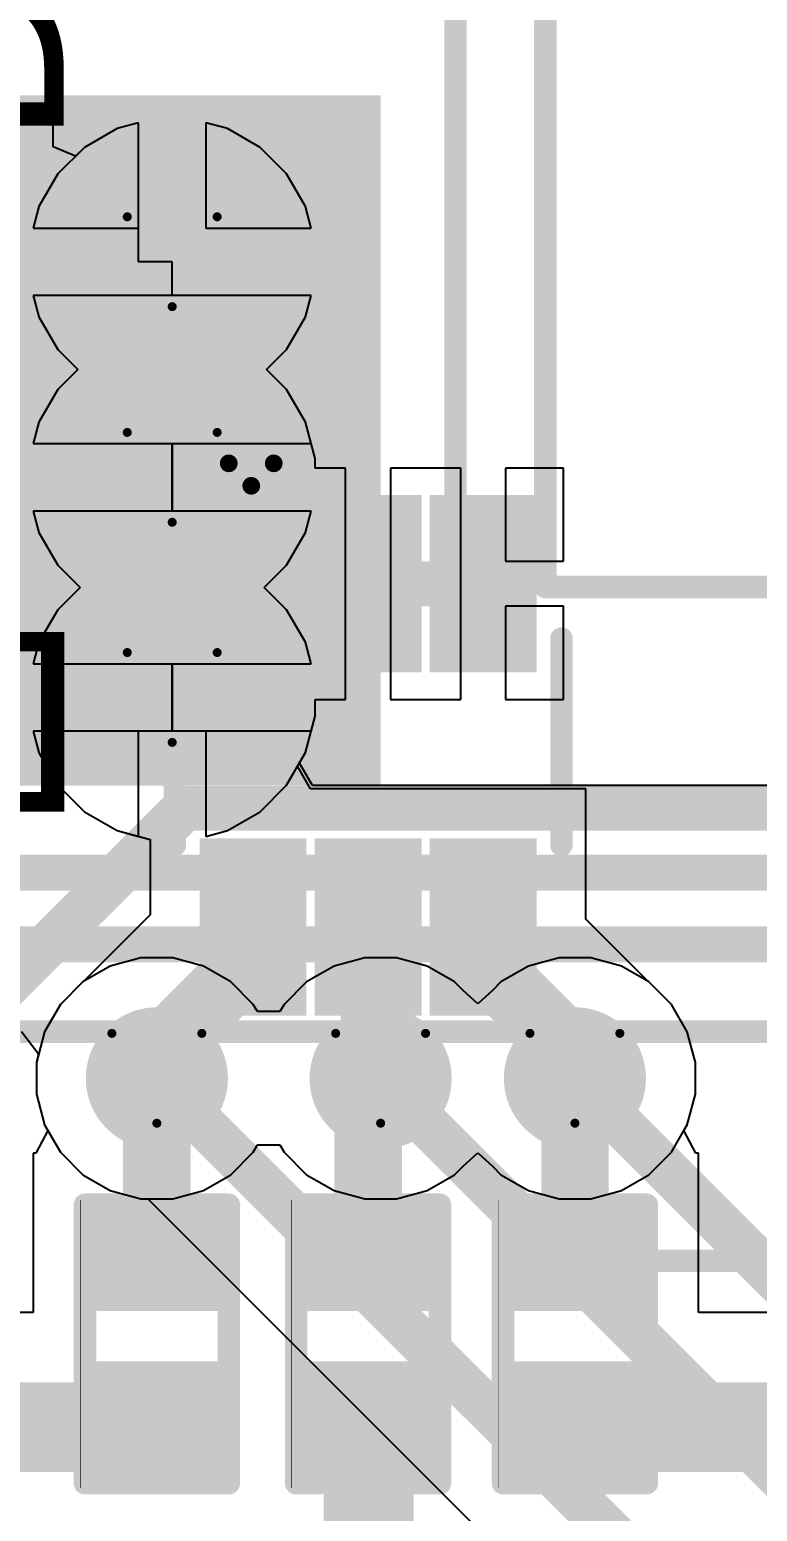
# Model space of a CAD drawing. Header units: inches. Extents: x -21 to 276, y -5 to 220.
# Drawn here: x 31.66 to 35.77, y 5.02 to 13.4 of the extents above; entities that cross this region are included whole.
import ezdxf

# ---------------------------------------------------------------- set-up
doc = ezdxf.new("R2010")
doc.units = ezdxf.units.IN
for name, color, linetype in [('Bottom Layer', 5, 'Continuous'), ('Bottom Overlay', 54, 'Continuous'), ('Bottom Paste', 16, 'Continuous'), ('Bottom Solder', 6, 'Continuous'), ('Drill Drawing', 1, 'Continuous'), ('Ground', 16, 'Continuous'), ('Power + Signal', 76, 'Continuous'), ('Top Layer', 1, 'Continuous'), ('Top Overlay', 2, 'Continuous'), ('Top Solder', 216, 'Continuous'), ('Via Holes', 16, 'Continuous')]:
    doc.layers.add(name, color=color, linetype=linetype)
doc.styles.add('Arial', font='', dxfattribs={"height": 0.2})
doc.styles.get('Arial').set_extended_font_data('Arial')

# ---------------------------------------------------------------- blocks, each defined once
blk = doc.blocks.new('SOT_363_B_19')
at = {"layer": 'Bottom Layer'}
for points in [[(-1.37, 0.45), (-1.37, 0.85), (-0.57, 0.85), (-0.57, 0.45)], [(0.57, 0.45), (0.57, 0.85), (1.37, 0.85), (1.37, 0.45)], [(-1.37, -0.2), (-1.37, 0.2), (-0.57, 0.2), (-0.57, -0.2)], [(0.57, -0.2), (0.57, 0.2), (1.37, 0.2), (1.37, -0.2)], [(-1.37, -0.85), (-1.37, -0.45), (-0.57, -0.45), (-0.57, -0.85)], [(0.57, -0.85), (0.57, -0.45), (1.37, -0.45), (1.37, -0.85)]]:
    blk.add_hatch(color=5, dxfattribs=at).paths.add_polyline_path(points)
at = {"layer": 'Bottom Paste'}
for points in [[(-1.37, 0.45), (-1.37, 0.85), (-0.57, 0.85), (-0.57, 0.45)], [(0.57, 0.45), (0.57, 0.85), (1.37, 0.85), (1.37, 0.45)], [(-1.37, -0.2), (-1.37, 0.2), (-0.57, 0.2), (-0.57, -0.2)], [(0.57, -0.2), (0.57, 0.2), (1.37, 0.2), (1.37, -0.2)], [(-1.37, -0.85), (-1.37, -0.45), (-0.57, -0.45), (-0.57, -0.85)], [(0.57, -0.85), (0.57, -0.45), (1.37, -0.45), (1.37, -0.85)]]:
    blk.add_hatch(color=16, dxfattribs=at).paths.add_polyline_path(points)
at = {"layer": 'Bottom Solder'}
for points in [[(-1.4716, 0.3484), (-1.4716, 0.9516), (-0.4684, 0.9516), (-0.4684, 0.3484)], [(0.4684, 0.3484), (0.4684, 0.9516), (1.4716, 0.9516), (1.4716, 0.3484)], [(-1.4716, -0.3016), (-1.4716, 0.3016), (-0.4684, 0.3016), (-0.4684, -0.3016)], [(0.4684, -0.3016), (0.4684, 0.3016), (1.4716, 0.3016), (1.4716, -0.3016)], [(-1.4716, -0.9516), (-1.4716, -0.3484), (-0.4684, -0.3484), (-0.4684, -0.9516)], [(0.4684, -0.9516), (0.4684, -0.3484), (1.4716, -0.3484), (1.4716, -0.9516)]]:
    blk.add_hatch(color=6, dxfattribs=at).paths.add_polyline_path(points)
at = {"layer": 'Bottom Overlay'}
for points in [[(0.508, 1.0922, 0.127, 0.127, 0), (-0.6604, 1.0922, 0.127, 0.127, 0)], [(-1.651, -0.7874, 0.1, 0.1, 0), (-1.651, -0.5334, 0.1, 0.1, 0)], [(-1.524, -0.6604, 0.1, 0.1, 0), (-1.651, -0.5334, 0.1, 0.1, 0)], [(-1.651, -0.7874, 0.1, 0.1, 0), (-1.524, -0.6604, 0.1, 0.1, 0)], [(0.508, -1.0922, 0.127, 0.127, 0), (-0.6604, -1.0922, 0.127, 0.127, 0)]]:
    blk.add_lwpolyline(points, format="xyseb", dxfattribs=at)
for points in [[(-0.6921, 1.0922, 0.0635, 0.0635, 1), (-0.6287, 1.0922, 0.0635, 0.0635, 1)], [(0.4763, 1.0922, 0.0635, 0.0635, 1), (0.5398, 1.0922, 0.0635, 0.0635, 1)], [(-1.676, -0.5334, 0.05, 0.05, 1), (-1.626, -0.5334, 0.05, 0.05, 1)], [(-1.676, -0.5334, 0.05, 0.05, 1), (-1.626, -0.5334, 0.05, 0.05, 1)], [(-1.549, -0.6604, 0.05, 0.05, 1), (-1.499, -0.6604, 0.05, 0.05, 1)], [(-1.549, -0.6604, 0.05, 0.05, 1), (-1.499, -0.6604, 0.05, 0.05, 1)], [(-1.676, -0.7874, 0.05, 0.05, 1), (-1.626, -0.7874, 0.05, 0.05, 1)], [(-1.676, -0.7874, 0.05, 0.05, 1), (-1.626, -0.7874, 0.05, 0.05, 1)], [(-0.6921, -1.0922, 0.0635, 0.0635, 1), (-0.6287, -1.0922, 0.0635, 0.0635, 1)], [(0.4763, -1.0922, 0.0635, 0.0635, 1), (0.5398, -1.0922, 0.0635, 0.0635, 1)]]:
    blk.add_lwpolyline(points, format="xyseb", close=True, dxfattribs=at)
blk = doc.blocks.new('R___0402_B_96')
at = {"layer": 'Bottom Layer'}
for points in [[(-0.1524, 0.3175), (-0.1524, -0.3175), (-0.7874, -0.3175), (-0.7874, 0.3175)], [(0.6985, 0.3175), (0.6985, -0.3175), (0.2413, -0.3175), (0.2413, 0.3175)]]:
    blk.add_hatch(color=5, dxfattribs=at).paths.add_polyline_path(points)
at = {"layer": 'Bottom Paste'}
for points in [[(-0.1524, 0.3175), (-0.1524, -0.3175), (-0.7874, -0.3175), (-0.7874, 0.3175)], [(0.6985, 0.3175), (0.6985, -0.3175), (0.2413, -0.3175), (0.2413, 0.3175)]]:
    blk.add_hatch(color=16, dxfattribs=at).paths.add_polyline_path(points)
at = {"layer": 'Bottom Solder'}
for points in [[(-0.0974, 0.3725), (-0.0974, -0.3725), (-0.8424, -0.3725), (-0.8424, 0.3725)], [(0.7535, 0.3725), (0.7535, -0.3725), (0.1863, -0.3725), (0.1863, 0.3725)]]:
    blk.add_hatch(color=6, dxfattribs=at).paths.add_polyline_path(points)
at = {"layer": 'Bottom Overlay'}
for points in [[(-0.7874, 0.4064, 0.127, 0.127, 0), (0.7874, 0.4064, 0.127, 0.127, 0)], [(-0.7874, 0.4064, 0.127, 0.127, 0), (-0.7874, -0.4064, 0.127, 0.127, 0)], [(-0.8128, 0.4318, 0.00323, 0.00323, 0), (0.8128, 0.4318, 0.00323, 0.00323, 0)], [(0.7874, 0.4064, 0.127, 0.127, 0), (0.7874, -0.4064, 0.127, 0.127, 0)], [(-0.7874, -0.4064, 0.127, 0.127, 0), (0.7874, -0.4064, 0.127, 0.127, 0)]]:
    blk.add_lwpolyline(points, format="xyseb", dxfattribs=at)
for points in [[(-0.8191, 0.4064, 0.0635, 0.0635, 1), (-0.7556, 0.4064, 0.0635, 0.0635, 1)], [(-0.8191, 0.4064, 0.0635, 0.0635, 1), (-0.7556, 0.4064, 0.0635, 0.0635, 1)], [(-0.8136, 0.4318, 0.00161, 0.00161, 1), (-0.812, 0.4318, 0.00161, 0.00161, 1)], [(0.7556, 0.4064, 0.0635, 0.0635, 1), (0.8191, 0.4064, 0.0635, 0.0635, 1)], [(0.7556, 0.4064, 0.0635, 0.0635, 1), (0.8191, 0.4064, 0.0635, 0.0635, 1)], [(0.812, 0.4318, 0.00161, 0.00161, 1), (0.8136, 0.4318, 0.00161, 0.00161, 1)], [(-0.8191, -0.4064, 0.0635, 0.0635, 1), (-0.7556, -0.4064, 0.0635, 0.0635, 1)], [(-0.8191, -0.4064, 0.0635, 0.0635, 1), (-0.7556, -0.4064, 0.0635, 0.0635, 1)], [(0.7556, -0.4064, 0.0635, 0.0635, 1), (0.8191, -0.4064, 0.0635, 0.0635, 1)], [(0.7556, -0.4064, 0.0635, 0.0635, 1), (0.8191, -0.4064, 0.0635, 0.0635, 1)]]:
    blk.add_lwpolyline(points, format="xyseb", close=True, dxfattribs=at)
blk = doc.blocks.new('R___0402_B_98')
at = {"layer": 'Bottom Layer'}
for points in [[(-0.1524, 0.3175), (-0.1524, -0.3175), (-0.7874, -0.3175), (-0.7874, 0.3175)], [(0.6985, 0.3175), (0.6985, -0.3175), (0.2413, -0.3175), (0.2413, 0.3175)]]:
    blk.add_hatch(color=5, dxfattribs=at).paths.add_polyline_path(points)
at = {"layer": 'Bottom Paste'}
for points in [[(-0.1524, 0.3175), (-0.1524, -0.3175), (-0.7874, -0.3175), (-0.7874, 0.3175)], [(0.6985, 0.3175), (0.6985, -0.3175), (0.2413, -0.3175), (0.2413, 0.3175)]]:
    blk.add_hatch(color=16, dxfattribs=at).paths.add_polyline_path(points)
at = {"layer": 'Bottom Solder'}
for points in [[(-0.0974, 0.3725), (-0.0974, -0.3725), (-0.8424, -0.3725), (-0.8424, 0.3725)], [(0.7535, 0.3725), (0.7535, -0.3725), (0.1863, -0.3725), (0.1863, 0.3725)]]:
    blk.add_hatch(color=6, dxfattribs=at).paths.add_polyline_path(points)
at = {"layer": 'Bottom Overlay'}
for points in [[(-0.7874, 0.4064, 0.127, 0.127, 0), (0.7874, 0.4064, 0.127, 0.127, 0)], [(-0.7874, 0.4064, 0.127, 0.127, 0), (-0.7874, -0.4064, 0.127, 0.127, 0)], [(-0.8128, 0.4318, 0.00323, 0.00323, 0), (0.8128, 0.4318, 0.00323, 0.00323, 0)], [(0.7874, 0.4064, 0.127, 0.127, 0), (0.7874, -0.4064, 0.127, 0.127, 0)], [(-0.7874, -0.4064, 0.127, 0.127, 0), (0.7874, -0.4064, 0.127, 0.127, 0)]]:
    blk.add_lwpolyline(points, format="xyseb", dxfattribs=at)
for points in [[(-0.8191, 0.4064, 0.0635, 0.0635, 1), (-0.7556, 0.4064, 0.0635, 0.0635, 1)], [(-0.8191, 0.4064, 0.0635, 0.0635, 1), (-0.7556, 0.4064, 0.0635, 0.0635, 1)], [(-0.8136, 0.4318, 0.00161, 0.00161, 1), (-0.812, 0.4318, 0.00161, 0.00161, 1)], [(0.7556, 0.4064, 0.0635, 0.0635, 1), (0.8191, 0.4064, 0.0635, 0.0635, 1)], [(0.7556, 0.4064, 0.0635, 0.0635, 1), (0.8191, 0.4064, 0.0635, 0.0635, 1)], [(0.812, 0.4318, 0.00161, 0.00161, 1), (0.8136, 0.4318, 0.00161, 0.00161, 1)], [(-0.8191, -0.4064, 0.0635, 0.0635, 1), (-0.7556, -0.4064, 0.0635, 0.0635, 1)], [(-0.8191, -0.4064, 0.0635, 0.0635, 1), (-0.7556, -0.4064, 0.0635, 0.0635, 1)], [(0.7556, -0.4064, 0.0635, 0.0635, 1), (0.8191, -0.4064, 0.0635, 0.0635, 1)], [(0.7556, -0.4064, 0.0635, 0.0635, 1), (0.8191, -0.4064, 0.0635, 0.0635, 1)]]:
    blk.add_lwpolyline(points, format="xyseb", close=True, dxfattribs=at)
blk = doc.blocks.new('R___0402_B_100')
at = {"layer": 'Bottom Layer'}
for points in [[(-0.1524, 0.3175), (-0.1524, -0.3175), (-0.7874, -0.3175), (-0.7874, 0.3175)], [(0.6985, 0.3175), (0.6985, -0.3175), (0.2413, -0.3175), (0.2413, 0.3175)]]:
    blk.add_hatch(color=5, dxfattribs=at).paths.add_polyline_path(points)
at = {"layer": 'Bottom Paste'}
for points in [[(-0.1524, 0.3175), (-0.1524, -0.3175), (-0.7874, -0.3175), (-0.7874, 0.3175)], [(0.6985, 0.3175), (0.6985, -0.3175), (0.2413, -0.3175), (0.2413, 0.3175)]]:
    blk.add_hatch(color=16, dxfattribs=at).paths.add_polyline_path(points)
at = {"layer": 'Bottom Solder'}
for points in [[(-0.0974, 0.3725), (-0.0974, -0.3725), (-0.8424, -0.3725), (-0.8424, 0.3725)], [(0.7535, 0.3725), (0.7535, -0.3725), (0.1863, -0.3725), (0.1863, 0.3725)]]:
    blk.add_hatch(color=6, dxfattribs=at).paths.add_polyline_path(points)
at = {"layer": 'Bottom Overlay'}
for points in [[(-0.7874, 0.4064, 0.127, 0.127, 0), (0.7874, 0.4064, 0.127, 0.127, 0)], [(-0.7874, 0.4064, 0.127, 0.127, 0), (-0.7874, -0.4064, 0.127, 0.127, 0)], [(-0.8128, 0.4318, 0.00323, 0.00323, 0), (0.8128, 0.4318, 0.00323, 0.00323, 0)], [(0.7874, 0.4064, 0.127, 0.127, 0), (0.7874, -0.4064, 0.127, 0.127, 0)], [(-0.7874, -0.4064, 0.127, 0.127, 0), (0.7874, -0.4064, 0.127, 0.127, 0)]]:
    blk.add_lwpolyline(points, format="xyseb", dxfattribs=at)
for points in [[(-0.8191, 0.4064, 0.0635, 0.0635, 1), (-0.7556, 0.4064, 0.0635, 0.0635, 1)], [(-0.8191, 0.4064, 0.0635, 0.0635, 1), (-0.7556, 0.4064, 0.0635, 0.0635, 1)], [(-0.8136, 0.4318, 0.00161, 0.00161, 1), (-0.812, 0.4318, 0.00161, 0.00161, 1)], [(0.7556, 0.4064, 0.0635, 0.0635, 1), (0.8191, 0.4064, 0.0635, 0.0635, 1)], [(0.7556, 0.4064, 0.0635, 0.0635, 1), (0.8191, 0.4064, 0.0635, 0.0635, 1)], [(0.812, 0.4318, 0.00161, 0.00161, 1), (0.8136, 0.4318, 0.00161, 0.00161, 1)], [(-0.8191, -0.4064, 0.0635, 0.0635, 1), (-0.7556, -0.4064, 0.0635, 0.0635, 1)], [(-0.8191, -0.4064, 0.0635, 0.0635, 1), (-0.7556, -0.4064, 0.0635, 0.0635, 1)], [(0.7556, -0.4064, 0.0635, 0.0635, 1), (0.8191, -0.4064, 0.0635, 0.0635, 1)], [(0.7556, -0.4064, 0.0635, 0.0635, 1), (0.8191, -0.4064, 0.0635, 0.0635, 1)]]:
    blk.add_lwpolyline(points, format="xyseb", close=True, dxfattribs=at)
blk = doc.blocks.new('DB128L_5_08_3P_BK_S_139')
at = {"layer": 'Top Overlay'}
blk.add_lwpolyline([(-7.6708, 5.1308, 0.127, 0.127, 0), (7.6708, 5.1308, 0.127, 0.127, 0)], format="xyseb", dxfattribs=at)
blk = doc.blocks.new('RVT1H680M0607_216')
at = {"layer": 'Top Overlay'}
for points in [[(3.3452, -3.3274, 0.127, 0.127, 0), (3.3452, -1.1684, 0.127, 0.127, 0)], [(3.3452, -3.3274, 0.127, 0.127, 0), (-1.811, -3.3274, 0.127, 0.127, 0)]]:
    blk.add_lwpolyline(points, format="xyseb", dxfattribs=at)
blk.add_lwpolyline([(3.3135, -3.3274, 0.0635, 0.0635, 1), (3.377, -3.3274, 0.0635, 0.0635, 1)], format="xyseb", close=True, dxfattribs=at)
blk.add_lwpolyline([(3.3135, -3.3274, 0.0635, 0.0635, 1), (3.377, -3.3274, 0.0635, 0.0635, 1)], format="xyseb", close=True, dxfattribs=at)
blk = doc.blocks.new('RVT1H680M0607_217')
at = {"layer": 'Top Overlay'}
for points in [[(3.3452, 3.3274, 0.127, 0.127, 0), (-1.811, 3.3274, 0.127, 0.127, 0)], [(3.3452, 1.1684, 0.127, 0.127, 0), (3.3452, 3.3274, 0.127, 0.127, 0)]]:
    blk.add_lwpolyline(points, format="xyseb", dxfattribs=at)
for points in [[(3.3135, 3.3274, 0.0635, 0.0635, 1), (3.377, 3.3274, 0.0635, 0.0635, 1)], [(3.3135, 3.3274, 0.0635, 0.0635, 1), (3.377, 3.3274, 0.0635, 0.0635, 1)], [(3.3135, 1.1684, 0.0635, 0.0635, 1), (3.377, 1.1684, 0.0635, 0.0635, 1)]]:
    blk.add_lwpolyline(points, format="xyseb", close=True, dxfattribs=at)

msp = doc.modelspace()

# ---------------------------------------------------------------- hatches: boundary and pattern name
at = {"layer": 'Bottom Layer'}
h = msp.add_hatch(color=5, dxfattribs=at)
edge = h.paths.add_edge_path()
edge.add_arc((32.4648, 12.0898), 0.3, 0, 360)
h = msp.add_hatch(color=5, dxfattribs=at)
edge = h.paths.add_edge_path()
edge.add_arc((32.4648, 10.8706), 0.3, 0, 360)
h = msp.add_hatch(color=5, dxfattribs=at)
edge = h.paths.add_edge_path()
edge.add_arc((32.4648, 9.626), 0.3, 0, 360)
h = msp.add_hatch(color=5, dxfattribs=at)
edge = h.paths.add_edge_path()
edge.add_arc((32.378, 7.4727), 0.3, 0, 360)
h = msp.add_hatch(color=5, dxfattribs=at)
edge = h.paths.add_edge_path()
edge.add_arc((33.6424, 7.4727), 0.3, 0, 360)
h = msp.add_hatch(color=5, dxfattribs=at)
edge = h.paths.add_edge_path()
edge.add_arc((34.7402, 7.4727), 0.3, 0, 360)
at = {"layer": 'Bottom Solder'}
h = msp.add_hatch(color=6, dxfattribs=at)
edge = h.paths.add_edge_path()
edge.add_arc((32.4648, 12.0898), 0.4016, 0, 360)
h = msp.add_hatch(color=6, dxfattribs=at)
edge = h.paths.add_edge_path()
edge.add_arc((32.4648, 10.8706), 0.4016, 0, 360)
h = msp.add_hatch(color=6, dxfattribs=at)
edge = h.paths.add_edge_path()
edge.add_arc((32.4648, 9.626), 0.4016, 0, 360)
h = msp.add_hatch(color=6, dxfattribs=at)
edge = h.paths.add_edge_path()
edge.add_arc((32.378, 7.4727), 0.4016, 0, 360)
h = msp.add_hatch(color=6, dxfattribs=at)
edge = h.paths.add_edge_path()
edge.add_arc((33.6424, 7.4727), 0.4016, 0, 360)
h = msp.add_hatch(color=6, dxfattribs=at)
edge = h.paths.add_edge_path()
edge.add_arc((34.7402, 7.4727), 0.4016, 0, 360)
at = {"layer": 'Ground'}
h = msp.add_hatch(color=16, dxfattribs=at)
edge = h.paths.add_edge_path()
edge.add_arc((32.4648, 12.0898), 0.3, 0, 360)
h = msp.add_hatch(color=16, dxfattribs=at)
edge = h.paths.add_edge_path()
edge.add_arc((32.4648, 10.8706), 0.3, 0, 360)
h = msp.add_hatch(color=16, dxfattribs=at)
edge = h.paths.add_edge_path()
edge.add_arc((32.4648, 9.626), 0.3, 0, 360)
h = msp.add_hatch(color=16, dxfattribs=at)
edge = h.paths.add_edge_path()
edge.add_arc((32.378, 7.4727), 0.3, 0, 360)
h = msp.add_hatch(color=16, dxfattribs=at)
edge = h.paths.add_edge_path()
edge.add_arc((33.6424, 7.4727), 0.3, 0, 360)
h = msp.add_hatch(color=16, dxfattribs=at)
edge = h.paths.add_edge_path()
edge.add_arc((34.7402, 7.4727), 0.3, 0, 360)
at = {"layer": 'Power + Signal'}
h = msp.add_hatch(color=76, dxfattribs=at)
edge = h.paths.add_edge_path()
edge.add_arc((32.4648, 12.0898), 0.3, 0, 360)
h = msp.add_hatch(color=76, dxfattribs=at)
edge = h.paths.add_edge_path()
edge.add_arc((32.4648, 10.8706), 0.3, 0, 360)
h = msp.add_hatch(color=76, dxfattribs=at)
edge = h.paths.add_edge_path()
edge.add_arc((32.4648, 9.626), 0.3, 0, 360)
h = msp.add_hatch(color=76, dxfattribs=at)
edge = h.paths.add_edge_path()
edge.add_arc((32.378, 7.4727), 0.3, 0, 360)
h = msp.add_hatch(color=76, dxfattribs=at)
edge = h.paths.add_edge_path()
edge.add_arc((33.6424, 7.4727), 0.3, 0, 360)
h = msp.add_hatch(color=76, dxfattribs=at)
edge = h.paths.add_edge_path()
edge.add_arc((34.7402, 7.4727), 0.3, 0, 360)
at = {"layer": 'Top Layer'}
msp.add_hatch(color=1, dxfattribs=at).paths.add_polyline_path([(29.21, 9.1281), (33.6424, 9.1281), (33.6424, 13.0302), (29.21, 13.0302)])
h = msp.add_hatch(color=1, dxfattribs=at)
edge = h.paths.add_edge_path()
edge.add_arc((32.4648, 12.0898), 0.3, 0, 360)
h = msp.add_hatch(color=1, dxfattribs=at)
edge = h.paths.add_edge_path()
edge.add_arc((32.4648, 10.8706), 0.3, 0, 360)
h = msp.add_hatch(color=1, dxfattribs=at)
edge = h.paths.add_edge_path()
edge.add_arc((32.4648, 9.626), 0.3, 0, 360)
h = msp.add_hatch(color=1, dxfattribs=at)
edge = h.paths.add_edge_path()
edge.add_arc((32.378, 7.4727), 0.3, 0, 360)
h = msp.add_hatch(color=1, dxfattribs=at)
edge = h.paths.add_edge_path()
edge.add_arc((33.6424, 7.4727), 0.3, 0, 360)
h = msp.add_hatch(color=1, dxfattribs=at)
edge = h.paths.add_edge_path()
edge.add_arc((34.7402, 7.4727), 0.3, 0, 360)
at = {"layer": 'Top Solder'}
h = msp.add_hatch(color=216, dxfattribs=at)
edge = h.paths.add_edge_path()
edge.add_arc((32.4648, 12.0898), 0.4016, 0, 360)
h = msp.add_hatch(color=216, dxfattribs=at)
edge = h.paths.add_edge_path()
edge.add_arc((32.4648, 10.8706), 0.4016, 0, 360)
h = msp.add_hatch(color=216, dxfattribs=at)
edge = h.paths.add_edge_path()
edge.add_arc((32.4648, 9.626), 0.4016, 0, 360)
h = msp.add_hatch(color=216, dxfattribs=at)
edge = h.paths.add_edge_path()
edge.add_arc((32.378, 7.4727), 0.4016, 0, 360)
h = msp.add_hatch(color=216, dxfattribs=at)
edge = h.paths.add_edge_path()
edge.add_arc((33.6424, 7.4727), 0.4016, 0, 360)
h = msp.add_hatch(color=216, dxfattribs=at)
edge = h.paths.add_edge_path()
edge.add_arc((34.7402, 7.4727), 0.4016, 0, 360)
at = {"layer": 'Via Holes'}
h = msp.add_hatch(color=7, dxfattribs=at)
edge = h.paths.add_edge_path()
edge.add_arc((32.4648, 12.0898), 0.15, 0, 360)
h = msp.add_hatch(color=7, dxfattribs=at)
edge = h.paths.add_edge_path()
edge.add_arc((32.4648, 10.8706), 0.15, 0, 360)
h = msp.add_hatch(color=7, dxfattribs=at)
edge = h.paths.add_edge_path()
edge.add_arc((32.4648, 9.626), 0.15, 0, 360)
h = msp.add_hatch(color=7, dxfattribs=at)
edge = h.paths.add_edge_path()
edge.add_arc((32.378, 7.4727), 0.15, 0, 360)
h = msp.add_hatch(color=7, dxfattribs=at)
edge = h.paths.add_edge_path()
edge.add_arc((33.6424, 7.4727), 0.15, 0, 360)
h = msp.add_hatch(color=7, dxfattribs=at)
edge = h.paths.add_edge_path()
edge.add_arc((34.7402, 7.4727), 0.15, 0, 360)

# ---------------------------------------------------------------- linework, layer by layer
at = {"layer": 'Bottom Layer'}
for p, q in [((32.1529, 12.8427), (31.9687, 12.7364)), ((32.2743, 12.8753), (32.1529, 12.8427)), ((32.2743, 12.2803), (32.2743, 12.8753)), ((32.7767, 12.8427), (32.6553, 12.8753)), ((32.6553, 12.8753), (32.6553, 12.2803)), ((32.9609, 12.7364), (32.7767, 12.8427)), ((31.9687, 12.7364), (31.8182, 12.5859)), ((33.1113, 12.5859), (32.9609, 12.7364)), ((31.8182, 12.5859), (31.7118, 12.4017)), ((33.2177, 12.4017), (33.1113, 12.5859)), ((31.7118, 12.4017), (31.6793, 12.2803)), ((33.2502, 12.2803), (33.2177, 12.4017)), ((31.6793, 12.2803), (32.2743, 12.2803)), ((32.6553, 12.2803), (33.2502, 12.2803)), ((33.2502, 11.8993), (31.6793, 11.8993)), ((31.6793, 11.8993), (31.7118, 11.7779)), ((33.2177, 11.7779), (33.2502, 11.8993)), ((31.7118, 11.7779), (31.8182, 11.5937)), ((33.1113, 11.5937), (33.2177, 11.7779)), ((31.8182, 11.5937), (31.9317, 11.4802)), ((32.9979, 11.4802), (33.1113, 11.5937)), ((31.9317, 11.4802), (31.8182, 11.3667)), ((33.1113, 11.3667), (32.9979, 11.4802)), ((31.8182, 11.3667), (31.7118, 11.1825)), ((33.2177, 11.1825), (33.1113, 11.3667)), ((31.7118, 11.1825), (31.6793, 11.0611)), ((33.2728, 10.977), (33.2177, 11.1825)), ((31.6793, 11.0611), (32.4648, 11.0611)), ((32.4648, 11.0611), (32.4648, 10.6801)), ((33.2728, 10.9228), (33.2728, 10.977)), ((33.4448, 10.9228), (33.2728, 10.9228)), ((33.4448, 10.2688), (33.4448, 10.9228)), ((34.0948, 10.9228), (33.6988, 10.9228)), ((33.6988, 10.9228), (33.6988, 10.2688)), ((34.0948, 10.2688), (34.0948, 10.9228)), ((34.6758, 10.9228), (34.3488, 10.9228)), ((34.3488, 10.9228), (34.3488, 10.3958)), ((34.6758, 10.3958), (34.6758, 10.9228)), ((32.4648, 10.6801), (31.6793, 10.6801)), ((31.6793, 10.6801), (31.7118, 10.5587)), ((31.7118, 10.5587), (31.8182, 10.3745)), ((34.3488, 10.3958), (34.6758, 10.3958)), ((31.8182, 10.3745), (31.9444, 10.2483)), ((31.9444, 10.2483), (31.8182, 10.1221)), ((33.4448, 9.6148), (33.4448, 10.2688)), ((33.6988, 10.2688), (33.6988, 9.6148)), ((34.0948, 9.6148), (34.0948, 10.2688)), ((34.6758, 10.1418), (34.3488, 10.1418)), ((34.3488, 10.1418), (34.3488, 9.6148)), ((34.6758, 9.6148), (34.6758, 10.1418)), ((31.8182, 10.1221), (31.7118, 9.9379)), ((31.7118, 9.9379), (31.6793, 9.8165)), ((31.6793, 9.8165), (32.4648, 9.8165)), ((32.4648, 9.8165), (32.4648, 9.4355)), ((33.2728, 9.5196), (33.2728, 9.6148)), ((33.2728, 9.6148), (33.4448, 9.6148)), ((33.6988, 9.6148), (34.0948, 9.6148)), ((34.3488, 9.6148), (34.6758, 9.6148)), ((33.2177, 9.3141), (33.2728, 9.5196)), ((32.4648, 9.4355), (31.6793, 9.4355)), ((31.6793, 9.4355), (31.7118, 9.3141)), ((31.7118, 9.3141), (31.8182, 9.1299)), ((33.1731, 9.2368), (33.2177, 9.3141)), ((33.2464, 9.1098), (33.1731, 9.2368)), ((31.8182, 9.1299), (31.9687, 8.9794)), ((34.8028, 9.1098), (33.2464, 9.1098)), ((34.8028, 8.3719), (34.8028, 9.1098)), ((31.9687, 8.9794), (32.1529, 8.8731)), ((32.1529, 8.8731), (32.3408, 8.8227)), ((32.3408, 8.8227), (32.3408, 8.3973)), ((32.3408, 8.3973), (31.9659, 8.0224)), ((35.1522, 8.0224), (34.8028, 8.3719)), ((31.9598, 8.0176), (31.833, 7.8908)), ((31.9645, 8.0203), (31.9598, 8.0176)), ((31.9659, 8.0224), (31.9645, 8.0203)), ((35.1536, 8.0203), (35.1522, 8.0224)), ((35.1583, 8.0176), (35.1536, 8.0203)), ((35.2851, 7.8908), (35.1583, 8.0176)), ((31.833, 7.8908), (31.7434, 7.7355)), ((35.3748, 7.7355), (35.2851, 7.8908)), ((31.7434, 7.7355), (31.697, 7.5623)), ((35.4212, 7.5623), (35.3748, 7.7355)), ((31.697, 7.5623), (31.697, 7.383)), ((35.4212, 7.383), (35.4212, 7.5623)), ((31.697, 7.383), (31.7434, 7.2098)), ((35.3748, 7.2098), (35.4212, 7.383)), ((31.7434, 7.2098), (31.7624, 7.1769)), ((35.3558, 7.1769), (35.3748, 7.2098)), ((31.7624, 7.1769), (31.6938, 7.0499)), ((35.4243, 7.0499), (35.3558, 7.1769)), ((31.6938, 7.0499), (31.6795, 7.0499)), ((31.6795, 7.0499), (31.6795, 6.1479)), ((35.4387, 7.0499), (35.4243, 7.0499)), ((35.4387, 6.1479), (35.4387, 7.0499)), ((31.6795, 6.1479), (29.3975, 6.1479)), ((37.9075, 6.1479), (35.4387, 6.1479))]:
    msp.add_line(p, q, dxfattribs=at)
for points in [[(32.4648, 10.8706, 0.381, 0.381, 0), (32.4648, 12.0898, 0.381, 0.381, 0)], [(32.4648, 10.2508, 0.381, 0.381, 0), (32.4648, 10.8706, 0.381, 0.381, 0)], [(32.4648, 9.626, 0.381, 0.381, 0), (32.4648, 10.2508, 0.381, 0.381, 0)], [(32.4828, 10.2688, 0.381, 0.381, 0), (32.9218, 10.2688, 0.381, 0.381, 0)], [(32.4648, 10.2508, 0.254, 0.254, 0), (32.4828, 10.2688, 0.254, 0.254, 0)], [(32.9218, 10.2688, 0.254, 0.254, 0), (33.5718, 10.2688, 0.254, 0.254, 0)], [(33.5718, 10.2688, 0.254, 0.254, 0), (34.2218, 10.2688, 0.254, 0.254, 0)], [(32.9218, 8.1288, 0.381, 0.381, 0), (32.9218, 8.3288, 0.381, 0.381, 0)], [(33.5718, 8.3288, 0.381, 0.381, 0), (33.6071, 8.2935, 0.381, 0.381, 0)], [(33.6071, 7.5751, 0.381, 0.381, 0), (33.6071, 8.2935, 0.381, 0.381, 0)], [(34.2218, 8.1288, 0.381, 0.381, 0), (34.2218, 8.3288, 0.381, 0.381, 0)], [(32.8488, 8.0558, 0.381, 0.381, 0), (32.9218, 8.1288, 0.381, 0.381, 0)], [(34.2218, 8.1288, 0.381, 0.381, 0), (34.7402, 7.6104, 0.381, 0.381, 0)], [(32.378, 7.6104, 0.381, 0.381, 0), (32.8234, 8.0558, 0.381, 0.381, 0)], [(32.8234, 8.0558, 0.381, 0.381, 0), (32.8488, 8.0558, 0.381, 0.381, 0)], [(33.5718, 6.4403, 0.381, 0.381, 0), (33.5718, 7.6104, 0.381, 0.381, 0)], [(34.7402, 7.6104, 0.381, 0.381, 0), (34.7402, 7.6104, 0.381, 0.381, 0)], [(34.7402, 6.4403, 0.381, 0.381, 0), (34.7402, 7.6104, 0.381, 0.381, 0)], [(32.378, 6.4403, 0.381, 0.381, 0), (32.378, 7.585, 0.381, 0.381, 0)], [(33.6071, 7.5751, 0.381, 0.381, 0), (33.6424, 7.5398, 0.381, 0.381, 0)], [(29.3975, 5.5005, 0.508, 0.508, 0), (32.378, 5.5005, 0.508, 0.508, 0)], [(33.5718, 5.5005, 0.508, 0.508, 0), (33.5748, 5.4975, 0.508, 0.508, 0)], [(33.5748, 2.6084, 0.508, 0.508, 0), (33.5748, 5.4975, 0.508, 0.508, 0)], [(34.7402, 5.5005, 0.508, 0.508, 0), (37.9075, 5.5005, 0.508, 0.508, 0)]]:
    msp.add_lwpolyline(points, format="xyseb", dxfattribs=at)
for points in [[(32.3695, 12.0898, 0.1905, 0.1905, 1), (32.56, 12.0898, 0.1905, 0.1905, 1)], [(32.3695, 10.8706, 0.1905, 0.1905, 1), (32.56, 10.8706, 0.1905, 0.1905, 1)], [(32.3695, 10.8706, 0.1905, 0.1905, 1), (32.56, 10.8706, 0.1905, 0.1905, 1)], [(32.3695, 10.2508, 0.1905, 0.1905, 1), (32.56, 10.2508, 0.1905, 0.1905, 1)], [(32.3695, 10.2508, 0.1905, 0.1905, 1), (32.56, 10.2508, 0.1905, 0.1905, 1)], [(32.3875, 10.2688, 0.1905, 0.1905, 1), (32.578, 10.2688, 0.1905, 0.1905, 1)], [(32.4193, 10.2688, 0.127, 0.127, 1), (32.5463, 10.2688, 0.127, 0.127, 1)], [(32.8265, 10.2688, 0.1905, 0.1905, 1), (33.017, 10.2688, 0.1905, 0.1905, 1)], [(32.8583, 10.2688, 0.127, 0.127, 1), (32.9853, 10.2688, 0.127, 0.127, 1)], [(33.5083, 10.2688, 0.127, 0.127, 1), (33.6353, 10.2688, 0.127, 0.127, 1)], [(33.5083, 10.2688, 0.127, 0.127, 1), (33.6353, 10.2688, 0.127, 0.127, 1)], [(34.1583, 10.2688, 0.127, 0.127, 1), (34.2853, 10.2688, 0.127, 0.127, 1)], [(32.4013, 10.2508, 0.127, 0.127, 1), (32.5283, 10.2508, 0.127, 0.127, 1)], [(32.3695, 9.626, 0.1905, 0.1905, 1), (32.56, 9.626, 0.1905, 0.1905, 1)], [(32.8265, 8.3288, 0.1905, 0.1905, 1), (33.017, 8.3288, 0.1905, 0.1905, 1)], [(33.4765, 8.3288, 0.1905, 0.1905, 1), (33.667, 8.3288, 0.1905, 0.1905, 1)], [(33.5118, 8.2935, 0.1905, 0.1905, 1), (33.7023, 8.2935, 0.1905, 0.1905, 1)], [(33.5118, 8.2935, 0.1905, 0.1905, 1), (33.7023, 8.2935, 0.1905, 0.1905, 1)], [(34.1265, 8.3288, 0.1905, 0.1905, 1), (34.317, 8.3288, 0.1905, 0.1905, 1)], [(32.8265, 8.1288, 0.1905, 0.1905, 1), (33.017, 8.1288, 0.1905, 0.1905, 1)], [(32.8265, 8.1288, 0.1905, 0.1905, 1), (33.017, 8.1288, 0.1905, 0.1905, 1)], [(34.1265, 8.1288, 0.1905, 0.1905, 1), (34.317, 8.1288, 0.1905, 0.1905, 1)], [(34.1265, 8.1288, 0.1905, 0.1905, 1), (34.317, 8.1288, 0.1905, 0.1905, 1)], [(32.7281, 8.0558, 0.1905, 0.1905, 1), (32.9186, 8.0558, 0.1905, 0.1905, 1)], [(32.7281, 8.0558, 0.1905, 0.1905, 1), (32.9186, 8.0558, 0.1905, 0.1905, 1)], [(32.7535, 8.0558, 0.1905, 0.1905, 1), (32.944, 8.0558, 0.1905, 0.1905, 1)], [(32.7535, 8.0558, 0.1905, 0.1905, 1), (32.944, 8.0558, 0.1905, 0.1905, 1)], [(32.2827, 7.6104, 0.1905, 0.1905, 1), (32.4732, 7.6104, 0.1905, 0.1905, 1)], [(33.4765, 7.6104, 0.1905, 0.1905, 1), (33.667, 7.6104, 0.1905, 0.1905, 1)], [(34.6449, 7.6104, 0.1905, 0.1905, 1), (34.8354, 7.6104, 0.1905, 0.1905, 1)], [(34.6449, 7.6104, 0.1905, 0.1905, 1), (34.8354, 7.6104, 0.1905, 0.1905, 1)], [(34.6449, 7.6104, 0.1905, 0.1905, 1), (34.8354, 7.6104, 0.1905, 0.1905, 1)], [(34.6449, 7.6104, 0.1905, 0.1905, 1), (34.8354, 7.6104, 0.1905, 0.1905, 1)], [(32.2827, 7.585, 0.1905, 0.1905, 1), (32.4732, 7.585, 0.1905, 0.1905, 1)], [(33.5118, 7.5751, 0.1905, 0.1905, 1), (33.7023, 7.5751, 0.1905, 0.1905, 1)], [(33.5118, 7.5751, 0.1905, 0.1905, 1), (33.7023, 7.5751, 0.1905, 0.1905, 1)], [(33.5472, 7.5398, 0.1905, 0.1905, 1), (33.7377, 7.5398, 0.1905, 0.1905, 1)], [(32.2827, 6.4403, 0.1905, 0.1905, 1), (32.4732, 6.4403, 0.1905, 0.1905, 1)], [(33.4765, 6.4403, 0.1905, 0.1905, 1), (33.667, 6.4403, 0.1905, 0.1905, 1)], [(34.6449, 6.4403, 0.1905, 0.1905, 1), (34.8354, 6.4403, 0.1905, 0.1905, 1)], [(32.251, 5.5005, 0.254, 0.254, 1), (32.505, 5.5005, 0.254, 0.254, 1)], [(33.4448, 5.5005, 0.254, 0.254, 1), (33.6988, 5.5005, 0.254, 0.254, 1)], [(33.4478, 5.4975, 0.254, 0.254, 1), (33.7018, 5.4975, 0.254, 0.254, 1)], [(33.4478, 5.4975, 0.254, 0.254, 1), (33.7018, 5.4975, 0.254, 0.254, 1)], [(34.6132, 5.5005, 0.254, 0.254, 1), (34.8672, 5.5005, 0.254, 0.254, 1)]]:
    msp.add_lwpolyline(points, format="xyseb", close=True, dxfattribs=at)
at = {"layer": 'Bottom Overlay'}
for points in [[(35.1466, 6.4403, 0.127, 0.127, 0), (35.6612, 6.4403, 0.127, 0.127, 0)], [(33.5718, 4.898, 0.127, 0.127, 0), (33.5718, 5.183, 0.127, 0.127, 0)]]:
    msp.add_lwpolyline(points, format="xyseb", dxfattribs=at)
for points in [[(35.1148, 6.4403, 0.0635, 0.0635, 1), (35.1783, 6.4403, 0.0635, 0.0635, 1)], [(35.6294, 6.4403, 0.0635, 0.0635, 1), (35.6929, 6.4403, 0.0635, 0.0635, 1)], [(33.54, 5.183, 0.0635, 0.0635, 1), (33.6035, 5.183, 0.0635, 0.0635, 1)]]:
    msp.add_lwpolyline(points, format="xyseb", close=True, dxfattribs=at)
at = {"layer": 'Drill Drawing'}
for points in [[(32.2108, 12.3438, 0.0508, 0.0508, 0), (32.7188, 12.3438, 0.0508, 0.0508, 0)], [(32.2108, 12.3438, 0.0508, 0.0508, 0), (32.4648, 11.8358, 0.0508, 0.0508, 0)], [(32.4648, 11.8358, 0.0508, 0.0508, 0), (32.7188, 12.3438, 0.0508, 0.0508, 0)], [(32.2108, 11.1246, 0.0508, 0.0508, 0), (32.7188, 11.1246, 0.0508, 0.0508, 0)], [(32.2108, 11.1246, 0.0508, 0.0508, 0), (32.4648, 10.6166, 0.0508, 0.0508, 0)], [(32.4648, 10.6166, 0.0508, 0.0508, 0), (32.7188, 11.1246, 0.0508, 0.0508, 0)], [(32.2108, 9.88, 0.0508, 0.0508, 0), (32.7188, 9.88, 0.0508, 0.0508, 0)], [(32.2108, 9.88, 0.0508, 0.0508, 0), (32.4648, 9.372, 0.0508, 0.0508, 0)], [(32.4648, 9.372, 0.0508, 0.0508, 0), (32.7188, 9.88, 0.0508, 0.0508, 0)], [(32.124, 7.7267, 0.0508, 0.0508, 0), (32.632, 7.7267, 0.0508, 0.0508, 0)], [(32.124, 7.7267, 0.0508, 0.0508, 0), (32.378, 7.2187, 0.0508, 0.0508, 0)], [(32.378, 7.2187, 0.0508, 0.0508, 0), (32.632, 7.7267, 0.0508, 0.0508, 0)], [(33.3884, 7.7267, 0.0508, 0.0508, 0), (33.8964, 7.7267, 0.0508, 0.0508, 0)], [(33.3884, 7.7267, 0.0508, 0.0508, 0), (33.6424, 7.2187, 0.0508, 0.0508, 0)], [(33.6424, 7.2187, 0.0508, 0.0508, 0), (33.8964, 7.7267, 0.0508, 0.0508, 0)], [(34.4862, 7.7267, 0.0508, 0.0508, 0), (34.9942, 7.7267, 0.0508, 0.0508, 0)], [(34.4862, 7.7267, 0.0508, 0.0508, 0), (34.7402, 7.2187, 0.0508, 0.0508, 0)], [(34.7402, 7.2187, 0.0508, 0.0508, 0), (34.9942, 7.7267, 0.0508, 0.0508, 0)]]:
    msp.add_lwpolyline(points, format="xyseb", dxfattribs=at)
for points in [[(32.1981, 12.3438, 0.0254, 0.0254, 1), (32.2235, 12.3438, 0.0254, 0.0254, 1)], [(32.1981, 12.3438, 0.0254, 0.0254, 1), (32.2235, 12.3438, 0.0254, 0.0254, 1)], [(32.7061, 12.3438, 0.0254, 0.0254, 1), (32.7315, 12.3438, 0.0254, 0.0254, 1)], [(32.7061, 12.3438, 0.0254, 0.0254, 1), (32.7315, 12.3438, 0.0254, 0.0254, 1)], [(32.4521, 11.8358, 0.0254, 0.0254, 1), (32.4775, 11.8358, 0.0254, 0.0254, 1)], [(32.4521, 11.8358, 0.0254, 0.0254, 1), (32.4775, 11.8358, 0.0254, 0.0254, 1)], [(32.1981, 11.1246, 0.0254, 0.0254, 1), (32.2235, 11.1246, 0.0254, 0.0254, 1)], [(32.1981, 11.1246, 0.0254, 0.0254, 1), (32.2235, 11.1246, 0.0254, 0.0254, 1)], [(32.7061, 11.1246, 0.0254, 0.0254, 1), (32.7315, 11.1246, 0.0254, 0.0254, 1)], [(32.7061, 11.1246, 0.0254, 0.0254, 1), (32.7315, 11.1246, 0.0254, 0.0254, 1)], [(32.4521, 10.6166, 0.0254, 0.0254, 1), (32.4775, 10.6166, 0.0254, 0.0254, 1)], [(32.4521, 10.6166, 0.0254, 0.0254, 1), (32.4775, 10.6166, 0.0254, 0.0254, 1)], [(32.1981, 9.88, 0.0254, 0.0254, 1), (32.2235, 9.88, 0.0254, 0.0254, 1)], [(32.1981, 9.88, 0.0254, 0.0254, 1), (32.2235, 9.88, 0.0254, 0.0254, 1)], [(32.7061, 9.88, 0.0254, 0.0254, 1), (32.7315, 9.88, 0.0254, 0.0254, 1)], [(32.7061, 9.88, 0.0254, 0.0254, 1), (32.7315, 9.88, 0.0254, 0.0254, 1)], [(32.4521, 9.372, 0.0254, 0.0254, 1), (32.4775, 9.372, 0.0254, 0.0254, 1)], [(32.4521, 9.372, 0.0254, 0.0254, 1), (32.4775, 9.372, 0.0254, 0.0254, 1)], [(32.1113, 7.7267, 0.0254, 0.0254, 1), (32.1367, 7.7267, 0.0254, 0.0254, 1)], [(32.1113, 7.7267, 0.0254, 0.0254, 1), (32.1367, 7.7267, 0.0254, 0.0254, 1)], [(32.6193, 7.7267, 0.0254, 0.0254, 1), (32.6447, 7.7267, 0.0254, 0.0254, 1)], [(32.6193, 7.7267, 0.0254, 0.0254, 1), (32.6447, 7.7267, 0.0254, 0.0254, 1)], [(33.3757, 7.7267, 0.0254, 0.0254, 1), (33.4011, 7.7267, 0.0254, 0.0254, 1)], [(33.3757, 7.7267, 0.0254, 0.0254, 1), (33.4011, 7.7267, 0.0254, 0.0254, 1)], [(33.8837, 7.7267, 0.0254, 0.0254, 1), (33.9091, 7.7267, 0.0254, 0.0254, 1)], [(33.8837, 7.7267, 0.0254, 0.0254, 1), (33.9091, 7.7267, 0.0254, 0.0254, 1)], [(34.4735, 7.7267, 0.0254, 0.0254, 1), (34.4989, 7.7267, 0.0254, 0.0254, 1)], [(34.4735, 7.7267, 0.0254, 0.0254, 1), (34.4989, 7.7267, 0.0254, 0.0254, 1)], [(34.9815, 7.7267, 0.0254, 0.0254, 1), (35.0069, 7.7267, 0.0254, 0.0254, 1)], [(34.9815, 7.7267, 0.0254, 0.0254, 1), (35.0069, 7.7267, 0.0254, 0.0254, 1)], [(32.3653, 7.2187, 0.0254, 0.0254, 1), (32.3907, 7.2187, 0.0254, 0.0254, 1)], [(32.3653, 7.2187, 0.0254, 0.0254, 1), (32.3907, 7.2187, 0.0254, 0.0254, 1)], [(33.6297, 7.2187, 0.0254, 0.0254, 1), (33.6551, 7.2187, 0.0254, 0.0254, 1)], [(33.6297, 7.2187, 0.0254, 0.0254, 1), (33.6551, 7.2187, 0.0254, 0.0254, 1)], [(34.7275, 7.2187, 0.0254, 0.0254, 1), (34.7529, 7.2187, 0.0254, 0.0254, 1)], [(34.7275, 7.2187, 0.0254, 0.0254, 1), (34.7529, 7.2187, 0.0254, 0.0254, 1)]]:
    msp.add_lwpolyline(points, format="xyseb", close=True, dxfattribs=at)
at = {"layer": 'Ground'}
for p, q in [((32.1529, 12.8427), (31.9687, 12.7364)), ((32.2743, 12.8753), (32.1529, 12.8427)), ((32.2743, 12.2803), (32.2743, 12.8753)), ((32.7767, 12.8427), (32.6553, 12.8753)), ((32.6553, 12.8753), (32.6553, 12.2803)), ((32.9609, 12.7364), (32.7767, 12.8427)), ((31.9687, 12.7364), (31.8182, 12.5859)), ((33.1113, 12.5859), (32.9609, 12.7364)), ((31.8182, 12.5859), (31.7118, 12.4017)), ((33.2177, 12.4017), (33.1113, 12.5859)), ((31.7118, 12.4017), (31.6793, 12.2803)), ((33.2502, 12.2803), (33.2177, 12.4017)), ((31.6793, 12.2803), (32.2743, 12.2803)), ((32.6553, 12.2803), (33.2502, 12.2803)), ((33.2502, 11.8993), (31.6793, 11.8993)), ((31.6793, 11.8993), (31.7118, 11.7779)), ((33.2177, 11.7779), (33.2502, 11.8993)), ((31.7118, 11.7779), (31.8182, 11.5937)), ((33.1113, 11.5937), (33.2177, 11.7779)), ((31.8182, 11.5937), (31.9317, 11.4802)), ((32.9979, 11.4802), (33.1113, 11.5937)), ((31.9317, 11.4802), (31.8182, 11.3667)), ((33.1113, 11.3667), (32.9979, 11.4802)), ((31.8182, 11.3667), (31.7118, 11.1825)), ((33.2177, 11.1825), (33.1113, 11.3667)), ((31.7118, 11.1825), (31.6793, 11.0611)), ((33.2502, 11.0611), (33.2177, 11.1825)), ((31.6793, 11.0611), (33.2502, 11.0611)), ((33.2502, 10.6801), (31.6793, 10.6801)), ((31.6793, 10.6801), (31.7118, 10.5587)), ((33.2177, 10.5587), (33.2502, 10.6801)), ((31.7118, 10.5587), (31.8182, 10.3745)), ((33.1113, 10.3745), (33.2177, 10.5587)), ((31.8182, 10.3745), (31.9444, 10.2483)), ((32.9852, 10.2483), (33.1113, 10.3745)), ((31.9444, 10.2483), (31.8182, 10.1221)), ((33.1113, 10.1221), (32.9852, 10.2483)), ((31.8182, 10.1221), (31.7118, 9.9379)), ((33.2177, 9.9379), (33.1113, 10.1221)), ((31.7118, 9.9379), (31.6793, 9.8165)), ((33.2502, 9.8165), (33.2177, 9.9379)), ((31.6793, 9.8165), (33.2502, 9.8165)), ((32.2743, 9.4355), (31.6793, 9.4355)), ((31.6793, 9.4355), (31.7118, 9.3141)), ((32.2743, 8.8405), (32.2743, 9.4355)), ((33.2502, 9.4355), (32.6553, 9.4355)), ((32.6553, 9.4355), (32.6553, 8.8405)), ((33.2177, 9.3141), (33.2502, 9.4355)), ((31.7118, 9.3141), (31.8182, 9.1299)), ((33.1113, 9.1299), (33.2177, 9.3141)), ((31.8182, 9.1299), (31.9687, 8.9794)), ((32.9609, 8.9794), (33.1113, 9.1299)), ((31.9687, 8.9794), (32.1529, 8.8731)), ((32.7767, 8.8731), (32.9609, 8.9794)), ((32.1529, 8.8731), (32.2743, 8.8405)), ((32.6553, 8.8405), (32.7767, 8.8731)), ((32.2883, 8.1537), (32.1151, 8.1073)), ((32.4676, 8.1537), (32.2883, 8.1537)), ((32.6408, 8.1073), (32.4676, 8.1537)), ((33.5528, 8.1537), (33.3796, 8.1073)), ((33.7321, 8.1537), (33.5528, 8.1537)), ((33.9053, 8.1073), (33.7321, 8.1537)), ((34.6505, 8.1537), (34.4773, 8.1073)), ((34.8298, 8.1537), (34.6505, 8.1537)), ((35.003, 8.1073), (34.8298, 8.1537)), ((32.1151, 8.1073), (31.9598, 8.0176)), ((32.7961, 8.0176), (32.6408, 8.1073)), ((33.3796, 8.1073), (33.2243, 8.0176)), ((34.0606, 8.0176), (33.9053, 8.1073)), ((34.4773, 8.1073), (34.322, 8.0176)), ((35.1583, 8.0176), (35.003, 8.1073)), ((31.9598, 8.0176), (31.833, 7.8908)), ((32.9229, 7.8908), (32.7961, 8.0176)), ((33.2243, 8.0176), (33.0975, 7.8908)), ((34.1071, 7.9711), (34.0606, 8.0176)), ((34.1913, 7.8944), (34.1071, 7.9711)), ((34.2755, 7.9711), (34.1913, 7.8944)), ((34.322, 8.0176), (34.2755, 7.9711)), ((35.2851, 7.8908), (35.1583, 8.0176)), ((31.833, 7.8908), (31.7434, 7.7355)), ((32.9467, 7.8496), (32.9229, 7.8908)), ((33.0975, 7.8908), (33.0737, 7.8496)), ((35.3748, 7.7355), (35.2851, 7.8908)), ((33.0737, 7.8496), (32.9467, 7.8496)), ((31.7434, 7.7355), (31.697, 7.5623)), ((35.4212, 7.5623), (35.3748, 7.7355)), ((31.697, 7.5623), (31.697, 7.383)), ((35.4212, 7.383), (35.4212, 7.5623)), ((31.697, 7.383), (31.7434, 7.2098)), ((35.3748, 7.2098), (35.4212, 7.383)), ((31.7434, 7.2098), (31.833, 7.0545)), ((35.2851, 7.0545), (35.3748, 7.2098)), ((31.833, 7.0545), (31.9598, 6.9277)), ((32.7961, 6.9277), (32.9229, 7.0545)), ((32.9229, 7.0545), (32.9467, 7.0957)), ((32.9467, 7.0957), (33.0737, 7.0957)), ((33.0737, 7.0957), (33.0975, 7.0545)), ((33.0975, 7.0545), (33.2243, 6.9277)), ((34.1071, 6.9743), (34.1913, 7.0509)), ((34.1913, 7.0509), (34.2755, 6.9743)), ((35.1583, 6.9277), (35.2851, 7.0545)), ((34.0606, 6.9277), (34.1071, 6.9743)), ((34.2755, 6.9743), (34.322, 6.9277)), ((31.9598, 6.9277), (32.1151, 6.8381)), ((32.6408, 6.8381), (32.7961, 6.9277)), ((33.2243, 6.9277), (33.3796, 6.8381)), ((33.9053, 6.8381), (34.0606, 6.9277)), ((34.322, 6.9277), (34.4773, 6.8381)), ((35.003, 6.8381), (35.1583, 6.9277)), ((32.1151, 6.8381), (32.2883, 6.7917)), ((32.2883, 6.7917), (32.4676, 6.7917)), ((32.4676, 6.7917), (32.6408, 6.8381)), ((33.3796, 6.8381), (33.5528, 6.7917)), ((33.5528, 6.7917), (33.7321, 6.7917)), ((33.7321, 6.7917), (33.9053, 6.8381)), ((34.4773, 6.8381), (34.6505, 6.7917)), ((34.6505, 6.7917), (34.8298, 6.7917)), ((34.8298, 6.7917), (35.003, 6.8381))]:
    msp.add_line(p, q, dxfattribs=at)
at = {"layer": 'Power + Signal'}
for p, q in [((32.1529, 12.8427), (31.9687, 12.7364)), ((32.2743, 12.8753), (32.1529, 12.8427)), ((32.2743, 12.2803), (32.2743, 12.8753)), ((32.7767, 12.8427), (32.6553, 12.8753)), ((32.6553, 12.8753), (32.6553, 12.2803)), ((32.9609, 12.7364), (32.7767, 12.8427)), ((31.9687, 12.7364), (31.8182, 12.5859)), ((33.1113, 12.5859), (32.9609, 12.7364)), ((31.8182, 12.5859), (31.7118, 12.4017)), ((33.2177, 12.4017), (33.1113, 12.5859)), ((31.7118, 12.4017), (31.6793, 12.2803)), ((33.2502, 12.2803), (33.2177, 12.4017)), ((31.6793, 12.2803), (32.2743, 12.2803)), ((32.6553, 12.2803), (33.2502, 12.2803)), ((33.2502, 11.8993), (31.6793, 11.8993)), ((31.6793, 11.8993), (31.7118, 11.7779)), ((33.2177, 11.7779), (33.2502, 11.8993)), ((31.7118, 11.7779), (31.8182, 11.5937)), ((33.1113, 11.5937), (33.2177, 11.7779)), ((31.8182, 11.5937), (31.9317, 11.4802)), ((32.9979, 11.4802), (33.1113, 11.5937)), ((31.9317, 11.4802), (31.8182, 11.3667)), ((33.1113, 11.3667), (32.9979, 11.4802)), ((31.8182, 11.3667), (31.7118, 11.1825)), ((33.2177, 11.1825), (33.1113, 11.3667)), ((31.7118, 11.1825), (31.6793, 11.0611)), ((33.2502, 11.0611), (33.2177, 11.1825)), ((31.6793, 11.0611), (33.2502, 11.0611)), ((33.2502, 10.6801), (31.6793, 10.6801)), ((31.6793, 10.6801), (31.7118, 10.5587)), ((33.2177, 10.5587), (33.2502, 10.6801)), ((31.7118, 10.5587), (31.8182, 10.3745)), ((33.1113, 10.3745), (33.2177, 10.5587)), ((31.8182, 10.3745), (31.9444, 10.2483)), ((32.9852, 10.2483), (33.1113, 10.3745)), ((31.9444, 10.2483), (31.8182, 10.1221)), ((33.1113, 10.1221), (32.9852, 10.2483)), ((31.8182, 10.1221), (31.7118, 9.9379)), ((33.2177, 9.9379), (33.1113, 10.1221)), ((31.7118, 9.9379), (31.6793, 9.8165)), ((33.2502, 9.8165), (33.2177, 9.9379)), ((31.6793, 9.8165), (33.2502, 9.8165)), ((32.2743, 9.4355), (31.6793, 9.4355)), ((31.6793, 9.4355), (31.7118, 9.3141)), ((32.2743, 8.8405), (32.2743, 9.4355)), ((33.2502, 9.4355), (32.6553, 9.4355)), ((32.6553, 9.4355), (32.6553, 8.8405)), ((33.2177, 9.3141), (33.2502, 9.4355)), ((31.7118, 9.3141), (31.8182, 9.1299)), ((33.1113, 9.1299), (33.2177, 9.3141)), ((31.8182, 9.1299), (31.9687, 8.9794)), ((32.9609, 8.9794), (33.1113, 9.1299)), ((31.9687, 8.9794), (32.1529, 8.8731)), ((32.7767, 8.8731), (32.9609, 8.9794)), ((32.1529, 8.8731), (32.2743, 8.8405)), ((32.6553, 8.8405), (32.7767, 8.8731)), ((32.2883, 8.1537), (32.1151, 8.1073)), ((32.4676, 8.1537), (32.2883, 8.1537)), ((32.6408, 8.1073), (32.4676, 8.1537)), ((33.5528, 8.1537), (33.3796, 8.1073)), ((33.7321, 8.1537), (33.5528, 8.1537)), ((33.9053, 8.1073), (33.7321, 8.1537)), ((34.6505, 8.1537), (34.4773, 8.1073)), ((34.8298, 8.1537), (34.6505, 8.1537)), ((35.003, 8.1073), (34.8298, 8.1537)), ((32.1151, 8.1073), (31.9598, 8.0176)), ((32.7961, 8.0176), (32.6408, 8.1073)), ((33.3796, 8.1073), (33.2243, 8.0176)), ((34.0606, 8.0176), (33.9053, 8.1073)), ((34.4773, 8.1073), (34.322, 8.0176)), ((35.1583, 8.0176), (35.003, 8.1073)), ((31.9598, 8.0176), (31.833, 7.8908)), ((32.9229, 7.8908), (32.7961, 8.0176)), ((33.2243, 8.0176), (33.0975, 7.8908)), ((34.1071, 7.9711), (34.0606, 8.0176)), ((34.1913, 7.8944), (34.1071, 7.9711)), ((34.2755, 7.9711), (34.1913, 7.8944)), ((34.322, 8.0176), (34.2755, 7.9711)), ((35.2851, 7.8908), (35.1583, 8.0176)), ((31.833, 7.8908), (31.7434, 7.7355)), ((32.9467, 7.8496), (32.9229, 7.8908)), ((33.0975, 7.8908), (33.0737, 7.8496)), ((35.3748, 7.7355), (35.2851, 7.8908)), ((33.0737, 7.8496), (32.9467, 7.8496)), ((31.7434, 7.7355), (31.697, 7.5623)), ((35.4212, 7.5623), (35.3748, 7.7355)), ((31.697, 7.5623), (31.697, 7.383)), ((35.4212, 7.383), (35.4212, 7.5623)), ((31.697, 7.383), (31.7434, 7.2098)), ((35.3748, 7.2098), (35.4212, 7.383)), ((31.7434, 7.2098), (31.833, 7.0545)), ((35.2851, 7.0545), (35.3748, 7.2098)), ((31.833, 7.0545), (31.9598, 6.9277)), ((32.7961, 6.9277), (32.9229, 7.0545)), ((32.9229, 7.0545), (32.9467, 7.0957)), ((32.9467, 7.0957), (33.0737, 7.0957)), ((33.0737, 7.0957), (33.0975, 7.0545)), ((33.0975, 7.0545), (33.2243, 6.9277)), ((34.1071, 6.9743), (34.1913, 7.0509)), ((34.1913, 7.0509), (34.2755, 6.9743)), ((35.1583, 6.9277), (35.2851, 7.0545)), ((34.0606, 6.9277), (34.1071, 6.9743)), ((34.2755, 6.9743), (34.322, 6.9277)), ((31.9598, 6.9277), (32.1151, 6.8381)), ((32.6408, 6.8381), (32.7961, 6.9277)), ((33.2243, 6.9277), (33.3796, 6.8381)), ((33.9053, 6.8381), (34.0606, 6.9277)), ((34.322, 6.9277), (34.4773, 6.8381)), ((35.003, 6.8381), (35.1583, 6.9277)), ((32.1151, 6.8381), (32.2883, 6.7917)), ((32.2883, 6.7917), (32.4676, 6.7917)), ((32.4676, 6.7917), (32.6408, 6.8381)), ((33.3796, 6.8381), (33.5528, 6.7917)), ((33.5528, 6.7917), (33.7321, 6.7917)), ((33.7321, 6.7917), (33.9053, 6.8381)), ((34.4773, 6.8381), (34.6505, 6.7917)), ((34.6505, 6.7917), (34.8298, 6.7917)), ((34.8298, 6.7917), (35.003, 6.8381))]:
    msp.add_line(p, q, dxfattribs=at)
at = {"layer": 'Top Layer'}
for p, q in [((31.7916, 12.9), (30.8646, 12.9)), ((31.7916, 12.7389), (31.7916, 12.9)), ((32.1529, 12.8427), (31.9687, 12.7364)), ((32.2743, 12.8753), (32.1529, 12.8427)), ((32.2743, 12.0898), (32.2743, 12.8753)), ((32.7767, 12.8427), (32.6553, 12.8753)), ((32.6553, 12.8753), (32.6553, 12.2803)), ((32.9609, 12.7364), (32.7767, 12.8427)), ((31.9186, 12.6863), (31.7916, 12.7389)), ((31.9687, 12.7364), (31.9186, 12.6863)), ((33.1113, 12.5859), (32.9609, 12.7364)), ((33.2177, 12.4017), (33.1113, 12.5859)), ((33.2502, 12.2803), (33.2177, 12.4017)), ((32.6553, 12.2803), (33.2502, 12.2803)), ((32.4648, 12.0898), (32.2743, 12.0898)), ((32.4648, 11.8993), (32.4648, 12.0898)), ((33.2502, 11.8993), (32.4648, 11.8993)), ((33.2177, 11.7779), (33.2502, 11.8993)), ((33.1113, 11.5937), (33.2177, 11.7779)), ((32.9979, 11.4802), (33.1113, 11.5937)), ((33.1113, 11.3667), (32.9979, 11.4802)), ((33.2177, 11.1825), (33.1113, 11.3667)), ((33.2502, 11.0611), (33.2177, 11.1825)), ((32.4648, 10.6801), (32.4648, 11.0611)), ((32.4648, 11.0611), (33.2502, 11.0611)), ((33.2502, 10.6801), (32.4648, 10.6801)), ((33.2177, 10.5587), (33.2502, 10.6801)), ((33.1113, 10.3745), (33.2177, 10.5587)), ((32.9852, 10.2483), (33.1113, 10.3745)), ((33.1113, 10.1221), (32.9852, 10.2483)), ((33.2177, 9.9379), (33.1113, 10.1221)), ((33.2502, 9.8165), (33.2177, 9.9379)), ((32.4648, 9.4355), (32.4648, 9.8165)), ((32.4648, 9.8165), (33.2502, 9.8165)), ((33.2502, 9.4355), (32.4648, 9.4355)), ((33.2177, 9.3141), (33.2502, 9.4355)), ((33.1836, 9.2551), (33.2177, 9.3141)), ((33.2569, 9.1281), (33.1836, 9.2551)), ((36.8464, 9.1281), (33.2569, 9.1281)), ((31.6124, 7.7375), (31.7099, 7.6105)), ((31.7099, 7.6105), (31.697, 7.5623)), ((31.697, 7.5623), (31.697, 7.383)), ((31.697, 7.383), (31.7434, 7.2098)), ((31.7434, 7.2098), (31.833, 7.0545)), ((31.833, 7.0545), (31.9598, 6.9277)), ((31.9598, 6.9277), (32.1151, 6.8381)), ((32.1151, 6.8381), (32.2883, 6.7917)), ((32.2883, 6.7917), (32.3265, 6.7917)), ((32.3265, 6.7917), (34.7454, 4.3728))]:
    msp.add_line(p, q, dxfattribs=at)
for points in [[(27.9071, 8.636, 0.2032, 0.2032, 0), (58.3079, 8.636, 0.2032, 0.2032, 0)], [(28.0754, 8.2296, 0.2032, 0.2032, 0), (58.4762, 8.2296, 0.2032, 0.2032, 0)], [(32.378, 7.4727, 0.254, 0.254, 0), (35.1116, 4.739, 0.254, 0.254, 0)], [(33.6424, 7.4727, 0.254, 0.254, 0), (35.9443, 5.1708, 0.254, 0.254, 0)], [(34.7402, 7.4727, 0.254, 0.254, 0), (36.6102, 5.6026, 0.254, 0.254, 0)]]:
    msp.add_lwpolyline(points, format="xyseb", dxfattribs=at)
for points in [[(32.3145, 7.4727, 0.127, 0.127, 1), (32.4415, 7.4727, 0.127, 0.127, 1)], [(33.5789, 7.4727, 0.127, 0.127, 1), (33.7059, 7.4727, 0.127, 0.127, 1)], [(34.6767, 7.4727, 0.127, 0.127, 1), (34.8037, 7.4727, 0.127, 0.127, 1)]]:
    msp.add_lwpolyline(points, format="xyseb", close=True, dxfattribs=at)
at = {"layer": 'Top Overlay'}
for points in [[(31.347, 7.8125, 0.254, 0.254, 0), (32.5337, 8.9992, 0.254, 0.254, 0)], [(32.5337, 8.9992, 0.254, 0.254, 0), (53.784, 8.9992, 0.254, 0.254, 0)]]:
    msp.add_lwpolyline(points, format="xyseb", dxfattribs=at)
msp.add_lwpolyline([(32.4702, 8.9992, 0.127, 0.127, 1), (32.5972, 8.9992, 0.127, 0.127, 1)], format="xyseb", close=True, dxfattribs=at)
msp.add_lwpolyline([(32.4702, 8.9992, 0.127, 0.127, 1), (32.5972, 8.9992, 0.127, 0.127, 1)], format="xyseb", close=True, dxfattribs=at)

# ---------------------------------------------------------------- block references
for name, p, rotation in [('RVT1H680M0607_217', (30.7376, 13.596), 270), ('RVT1H680M0607_216', (37.9004, 13.596), 270), ('SOT_363_B_19', (33.5718, 9.2988), 270), ('R___0402_B_100', (32.378, 5.9704), 90), ('R___0402_B_98', (33.5718, 5.9704), 90), ('R___0402_B_96', (34.7402, 5.9704), 90)]:
    msp.add_blockref(name, p, dxfattribs=dict(rotation=rotation))
msp.add_blockref('DB128L_5_08_3P_BK_S_139', (33.5778, 2.6054))

# ---------------------------------------------------------------- texts
at = {"layer": 'Bottom Overlay', "style": 'Arial', "text_generation_flag": 2}
msp.add_text('D2', height=1.016, rotation=270, dxfattribs=at).set_placement((30.8358, 12.7426))
msp.add_text('D8', height=1.016, dxfattribs=at).set_placement((31.9716, 8.981))

doc.saveas('drawing.dxf')
